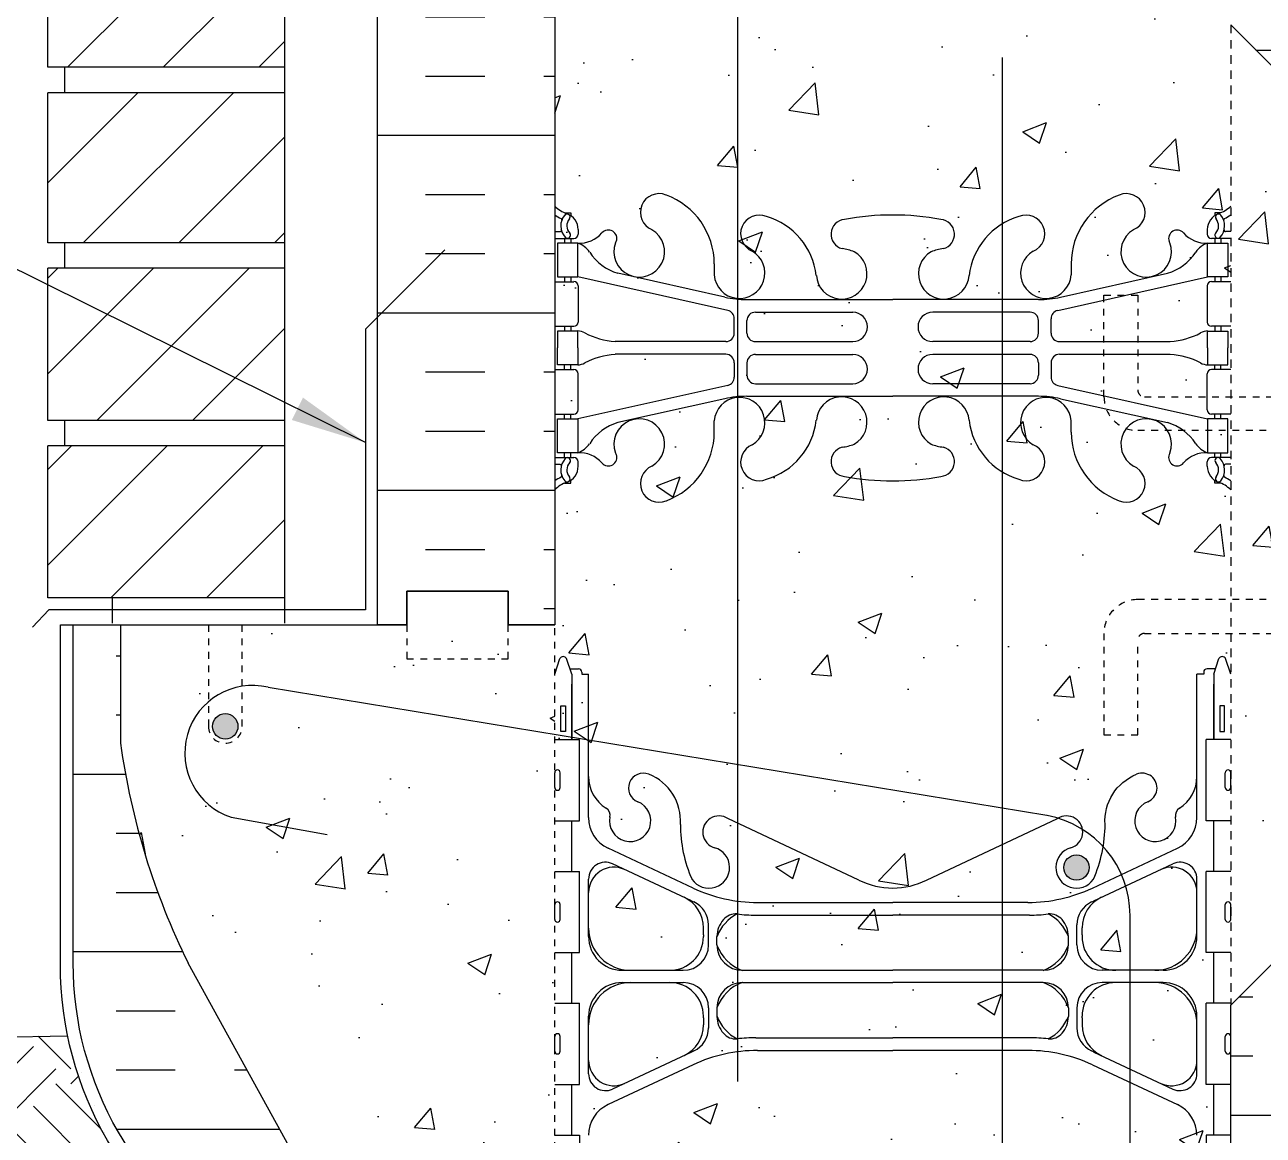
# Model space of a CAD drawing. Header units: inches. Extents: x 34 to 92.7, y -25.1 to 58.
# Drawn here: x 48.76 to 67.08, y 10.1 to 26.52 of the extents above; entities that cross this region are included whole.
import ezdxf

# ---------------------------------------------------------------- set-up
doc = ezdxf.new("R2010")
doc.units = ezdxf.units.IN
doc.header["$LTSCALE"] = 0.5
doc.header["$MEASUREMENT"] = 0
doc.linetypes.add('DASHED2', pattern=[0.375, 0.25, -0.125])
doc.linetypes.add('HIDDEN2', pattern=[0.1875, 0.125, -0.0625])
for name, color, linetype in [('HATCH', 12, 'Continuous'), ('Hidden2', 12, 'HIDDEN2'), ('LINE15', 9, 'Continuous'), ('line25', 2, 'Continuous'), ('LINE3', 3, 'Continuous'), ('LINE50', 5, 'Continuous'), ('LINE9', 9, 'Continuous'), ('TEXT', 4, 'Continuous'), ('Web_Edge', 9, 'Continuous')]:
    doc.layers.add(name, color=color, linetype=linetype)
doc.styles.add('DIM', font='romans.shx', dxfattribs={"width": 0.7})
doc.dimstyles.new('ext_12', dxfattribs={"dimscale": 12, "dimtxt": 0.09375, "dimasz": 0.09375, "dimexe": 0.09375, "dimexo": 0.0625, "dimgap": 0.0625, "dimtad": 1, "dimdec": 1, "dimzin": 3, "dimdsep": 46, "dimlunit": 4, "dimtxsty": 'DIM', "dimcen": 0.09, "dimdle": 0.09375, "dimclrt": 4, "dimadec": 0, "dimazin": 0, "dimtfac": 1, "dimtdec": 1, "dimtmove": 2, "dimatfit": 3, "dimfxl": 0, "dimfrac": 2, "dimtolj": 1, "dimtzin": 0, "dimarcsym": 0})
pattern_1 = [(0, (46.7951, -13.2255), (0, 2.625), []), (0, (46.7951, -12.3505), (0, 2.625), [0.875, -0.875]), (0, (46.7951, -11.4755), (0, 2.625), [0.875, -0.875])]

msp = doc.modelspace()

# ---------------------------------------------------------------- hatches: boundary and pattern name
at = {"layer": 'HATCH'}
h = msp.add_hatch(dxfattribs=at)
h.set_pattern_fill('ANSI31', color=256, scale=8, style=0)
h.set_pattern_definition([(45, (42.7951, -13.2255), (-0.707107, 0.707107), [])])
h.paths.add_polyline_path([(52.597, 20.299), (49.097, 20.299), (49.097, 18.049), (52.597, 18.049)])
h.paths.add_polyline_path([(52.597, 22.924), (49.097, 22.924), (49.097, 20.674), (52.597, 20.674)])
h.paths.add_polyline_path([(52.597, 25.52), (49.097, 25.52), (49.097, 23.299), (52.597, 23.299)])
h.paths.add_polyline_path([(52.597, 28.145), (49.097, 28.145), (49.097, 25.895), (52.597, 25.895)])
h.paths.add_polyline_path([(52.597, 30.745), (50.972, 30.745), (50.972, 30.77), (49.097, 30.77), (49.097, 28.52), (52.597, 28.52)])
h.paths.add_polyline_path([(52.597, 33.395), (49.097, 33.395), (49.097, 31.145), (52.597, 31.145)])
h.paths.add_polyline_path([(52.597, 36.02), (49.097, 36.02), (49.097, 33.77), (52.597, 33.77)])
h.paths.add_polyline_path([(52.597, 38.645), (49.097, 38.645), (49.097, 36.395), (52.597, 36.395)])
h.paths.add_polyline_path([(52.597, 41.245), (50.972, 41.245), (50.972, 41.27), (49.097, 41.27), (49.097, 39.02), (52.597, 39.02)])
h.paths.add_polyline_path([(52.597, 43.865), (49.097, 43.865), (49.097, 41.645), (52.597, 41.645)])
h.paths.add_polyline_path([(52.597, 46.49), (49.097, 46.49), (49.097, 44.24), (52.597, 44.24)])
h.paths.add_polyline_path([(52.597, 49.115), (49.097, 49.115), (49.097, 46.865), (52.597, 46.865)])
h.paths.add_polyline_path([(52.597, 51.715), (50.972, 51.715), (50.972, 51.74), (49.097, 51.74), (49.097, 49.49), (52.597, 49.49)])
h.paths.add_polyline_path([(52.597, 53.649), (49.097, 53.649), (49.097, 52.115), (52.597, 52.115)])
h = msp.add_hatch(dxfattribs=at)
h.set_pattern_fill('INSUL', color=256, scale=7, style=0)
h.set_pattern_definition([(0, (-2869.565, -379.3603), (0, 2.625), []), (0, (-2869.565, -378.4853), (0, 2.625), [0.875, -0.875]), (0, (-2869.565, -377.6103), (0, 2.625), [0.875, -0.875])])
h.paths.add_polyline_path([(53.972, 17.649), (54.409, 17.649), (54.409, 18.149), (55.909, 18.149), (55.909, 17.649), (56.597, 17.649), (56.597, 35.649), (55.909, 35.649), (55.909, 36.149), (54.409, 36.149), (54.409, 35.649), (53.972, 35.649)])
h = msp.add_hatch(dxfattribs=at)
h.set_pattern_fill('INSUL', color=256, scale=7, style=0)
h.set_pattern_definition(pattern_1)
h.paths.add_polyline_path([(66.597, 26.524), (69.222, 23.899), (69.222, 35.649), (68.784, 35.649), (68.784, 35.149), (67.284, 35.149), (67.284, 35.649), (66.597, 35.649)])
h = msp.add_hatch(dxfattribs=at)
h.set_pattern_fill('AR-CONC', color=256, scale=0.5, style=0)
edge = h.paths.add_edge_path()
edge.add_line((64.722, 22.524), (65.222, 22.524))
edge.add_line((65.222, 22.524), (65.222, 21.124))
edge.add_arc((65.322, 21.124), 0.1, 180, 270)
edge.add_line((65.322, 21.024), (66.597, 21.024))
edge.add_line((66.597, 21.024), (66.597, 26.524))
edge.add_line((66.597, 26.524), (66.597, 27.311))
edge.add_spline(control_points=[(66.597, 27.311), (66.554, 27.322), (66.459, 27.346), (66.332, 27.369), (66.225, 27.437), (66.173, 27.523), (66.083, 27.551), (65.959, 27.544), (65.822, 27.526), (65.689, 27.451), (65.537, 27.383), (65.372, 27.397), (65.255, 27.46), (65.173, 27.498), (65.07, 27.502), (64.98, 27.499), (64.9, 27.507), (64.833, 27.446), (64.73, 27.429), (64.696, 27.338), (64.637, 27.342), (64.613, 27.347), (64.597, 27.352)], knot_values=[4.266465, 4.266465, 4.266465, 4.266465, 4.397593, 4.563419, 4.645513, 4.774272, 4.846299, 4.914642, 5.146946, 5.248791, 5.371441, 5.645755, 5.696677, 5.772908, 5.912356, 5.999755, 6.045317, 6.147161, 6.249006, 6.345575, 6.368356, 6.418947, 6.418947, 6.418947, 6.418947], degree=3, periodic=0)
edge.add_spline(control_points=[(64.597, 27.352), (64.58, 27.347), (64.556, 27.342), (64.497, 27.338), (64.463, 27.429), (64.36, 27.446), (64.293, 27.507), (64.213, 27.499), (64.123, 27.502), (64.02, 27.498), (63.939, 27.46), (63.821, 27.397), (63.657, 27.383), (63.504, 27.451), (63.371, 27.526), (63.234, 27.544), (63.11, 27.551), (63.02, 27.523), (62.968, 27.437), (62.861, 27.369), (62.735, 27.346), (62.639, 27.322), (62.597, 27.311)], knot_values=[4.266465, 4.266465, 4.266465, 4.266465, 4.317056, 4.339836, 4.436406, 4.53825, 4.640095, 4.685656, 4.773056, 4.912503, 4.988734, 5.039656, 5.313971, 5.43662, 5.538465, 5.77077, 5.839112, 5.911139, 6.039898, 6.121993, 6.287819, 6.418947, 6.418947, 6.418947, 6.418947], degree=3, periodic=0)
edge.add_spline(control_points=[(62.597, 27.311), (62.554, 27.322), (62.459, 27.346), (62.332, 27.369), (62.225, 27.437), (62.173, 27.523), (62.083, 27.551), (61.959, 27.544), (61.822, 27.526), (61.689, 27.451), (61.537, 27.383), (61.372, 27.397), (61.255, 27.46), (61.173, 27.498), (61.07, 27.502), (60.98, 27.499), (60.9, 27.507), (60.833, 27.446), (60.73, 27.429), (60.696, 27.338), (60.604, 27.344), (60.519, 27.382), (60.424, 27.428), (60.342, 27.444), (60.273, 27.432), (60.165, 27.424), (60.042, 27.349), (59.892, 27.357), (59.796, 27.381), (59.725, 27.407), (59.709, 27.462), (59.675, 27.505), (59.613, 27.529), (59.496, 27.493), (59.368, 27.444), (59.265, 27.32), (59.126, 27.357), (59.038, 27.48), (58.855, 27.464), (58.657, 27.324), (58.409, 27.535), (58.15, 27.341), (57.896, 27.613), (57.529, 27.341), (57.176, 27.636), (56.92, 27.349), (56.722, 27.45), (56.597, 27.515)], knot_values=[0, 0, 0, 0, 0.131128, 0.296954, 0.379048, 0.507807, 0.579834, 0.648177, 0.880481, 0.982326, 1.104976, 1.37929, 1.430213, 1.506443, 1.645891, 1.73329, 1.778852, 1.880696, 1.982541, 2.07911, 2.101891, 2.245945, 2.358255, 2.419152, 2.490969, 2.565757, 2.744424, 2.90389, 2.997808, 3.04873, 3.115832, 3.156596, 3.209267, 3.30172, 3.511162, 3.624997, 3.741149, 3.876727, 4.058364, 4.214913, 4.566553, 4.783253, 5.005001, 5.462882, 5.837985, 6.050127, 6.418947, 6.418947, 6.418947, 6.418947], degree=3, periodic=0)
edge.add_line((56.597, 27.515), (56.597, 17.649))
edge.add_line((56.597, 17.649), (56.597, 15.954))
edge.add_line((56.597, 15.954), (56.961, 15.954))
edge.add_line((56.961, 15.954), (56.961, 14.754))
edge.add_line((56.961, 14.754), (56.597, 14.754))
edge.add_line((56.597, 14.754), (56.597, 14.004))
edge.add_line((56.597, 14.004), (56.961, 14.004))
edge.add_line((56.961, 14.004), (56.961, 12.804))
edge.add_line((56.961, 12.804), (56.597, 12.804))
edge.add_line((56.597, 12.804), (56.597, 12.054))
edge.add_line((56.597, 12.054), (56.961, 12.054))
edge.add_line((56.961, 12.054), (56.961, 10.854))
edge.add_line((56.961, 10.854), (56.597, 10.854))
edge.add_line((56.597, 10.854), (56.597, 10.104))
edge.add_line((56.597, 10.104), (56.961, 10.104))
edge.add_line((56.961, 10.104), (56.961, 9.024))
edge.add_line((56.961, 9.024), (56.597, 9.024))
edge.add_line((56.597, 9.024), (56.597, 8.274))
edge.add_line((56.597, 8.274), (56.961, 8.274))
edge.add_line((56.961, 8.274), (56.961, 7.194))
edge.add_line((56.961, 7.194), (56.597, 7.194))
edge.add_line((56.597, 7.194), (56.597, 6.444))
edge.add_line((56.597, 6.444), (56.961, 6.444))
edge.add_line((56.961, 6.444), (56.961, 5.244))
edge.add_line((56.961, 5.244), (56.597, 5.244))
edge.add_line((56.597, 5.244), (56.597, 4.494))
edge.add_line((56.597, 4.494), (56.961, 4.494))
edge.add_line((56.961, 4.494), (56.961, 3.294))
edge.add_line((56.961, 3.294), (56.597, 3.294))
edge.add_line((56.597, 3.294), (56.597, 2.899))
edge.add_line((56.597, 2.899), (56.597, 2.544))
edge.add_line((56.597, 2.544), (56.961, 2.544))
edge.add_line((56.961, 2.544), (56.961, 1.344))
edge.add_line((56.961, 1.344), (56.597, 1.344))
edge.add_line((56.597, 1.344), (56.597, -0.351))
edge.add_line((56.597, -0.351), (60.495, -0.351))
edge.add_line((60.495, -0.351), (61.495, 0.649))
edge.add_line((61.495, 0.649), (61.495, -0.351))
edge.add_line((61.495, -0.351), (61.495, -1.351))
edge.add_line((61.495, -1.351), (62.495, -0.351))
edge.add_line((62.495, -0.351), (66.597, -0.351))
edge.add_line((66.597, -0.351), (66.597, 1.344))
edge.add_line((66.597, 1.344), (66.232, 1.344))
edge.add_line((66.232, 1.344), (66.232, 2.544))
edge.add_line((66.232, 2.544), (66.597, 2.544))
edge.add_line((66.597, 2.544), (66.597, 3.294))
edge.add_line((66.597, 3.294), (66.232, 3.294))
edge.add_line((66.232, 3.294), (66.232, 4.494))
edge.add_line((66.232, 4.494), (66.597, 4.494))
edge.add_line((66.597, 4.494), (66.597, 5.244))
edge.add_line((66.597, 5.244), (66.232, 5.244))
edge.add_line((66.232, 5.244), (66.232, 6.444))
edge.add_line((66.232, 6.444), (66.597, 6.444))
edge.add_line((66.597, 6.444), (66.597, 7.194))
edge.add_line((66.597, 7.194), (66.232, 7.194))
edge.add_line((66.232, 7.194), (66.232, 8.274))
edge.add_line((66.232, 8.274), (66.597, 8.274))
edge.add_line((66.597, 8.274), (66.597, 9.024))
edge.add_line((66.597, 9.024), (66.232, 9.024))
edge.add_line((66.232, 9.024), (66.232, 10.104))
edge.add_line((66.232, 10.104), (66.597, 10.104))
edge.add_line((66.597, 10.104), (66.597, 10.854))
edge.add_line((66.597, 10.854), (66.232, 10.854))
edge.add_line((66.232, 10.854), (66.232, 12.054))
edge.add_line((66.232, 12.054), (66.597, 12.054))
edge.add_line((66.597, 12.054), (66.597, 12.804))
edge.add_line((66.597, 12.804), (66.232, 12.804))
edge.add_line((66.232, 12.804), (66.232, 14.004))
edge.add_line((66.232, 14.004), (66.597, 14.004))
edge.add_line((66.597, 14.004), (66.597, 14.754))
edge.add_line((66.597, 14.754), (66.232, 14.754))
edge.add_line((66.232, 14.754), (66.232, 15.954))
edge.add_line((66.232, 15.954), (66.597, 15.954))
edge.add_line((66.597, 15.954), (66.597, 17.524))
edge.add_line((66.597, 17.524), (65.322, 17.524))
edge.add_arc((65.322, 17.424), 0.1, 90, 180)
edge.add_line((65.222, 17.424), (65.222, 16.024))
edge.add_line((65.222, 16.024), (64.722, 16.024))
edge.add_line((64.722, 16.024), (64.722, 17.524))
edge.add_arc((65.222, 17.524), 0.5, 90, 180, ccw=False)
edge.add_line((65.222, 18.024), (66.597, 18.024))
edge.add_line((66.597, 18.024), (66.597, 20.524))
edge.add_line((66.597, 20.524), (65.222, 20.524))
edge.add_arc((65.222, 21.024), 0.5, 180, 270, ccw=False)
edge.add_line((64.722, 21.024), (64.722, 22.524))
h = msp.add_hatch(dxfattribs=at)
h.set_pattern_fill('AR-CONC', color=256, scale=0.5, style=0)
h.set_pattern_definition([(50, (-66.8275, -135.99), (3.5863, -0.31376), [0.375, -4.125]), (355, (-66.8275, -135.99), (-0.693757, 3.76096), [0.3, -3.3]), (100.4514, (-66.5287, -136.016), (2.892547, 3.4472), [0.3187, -3.50571]), (46.1842, (-66.8275, -134.99), (5.336205, -0.827595), [0.5625, -6.1875]), (96.6356, (-66.383, -135.059), (4.67331, 4.87059), [0.47805, -5.25856]), (351.1842, (-66.8275, -134.99), (4.67331, 4.8706), [0.45, -4.95]), (21, (-66.3275, -135.24), (2.984535, -2.013094), [0.375, -4.125]), (326, (-66.3275, -135.24), (1.216577, 3.62575), [0.3, -3.3]), (71.4514, (-66.0788, -135.4077), (4.201113, 1.61265), [0.3187, -3.50571]), (37.5, (-66.8275, -135.99), (0.060799, 1.664469), [0, -3.26, 0, -3.35, 0, -3.3125]), (7.5, (-66.8275, -135.99), (1.315348, 1.972059), [0, -1.91, 0, -3.185, 0, -1.2625]), (327.5, (-67.9425, -135.99), (2.669112, -0.112774), [0, -1.25, 0, -3.9, 0, -5.175]), (317.5, (-68.4425, -135.99), (2.91593, 0.500525), [0, -1.625, 0, -2.59, 0, -3.675])])
h.paths.add_polyline_path([(69.222, 21.337), (66.597, 21.337), (66.597, 17.212), (69.222, 17.212)])
h.paths.add_polyline_path([(69.222, 15.774), (69.222, 16.712), (66.597, 16.712), (66.597, 13.149)])
h.paths.add_polyline_path([(66.597, 25.399), (66.597, 21.837), (69.222, 21.837), (69.222, 22.774)])
h = msp.add_hatch(dxfattribs=at)
h.set_pattern_fill('INSUL', color=256, scale=7, style=0)
h.set_pattern_definition([(0, (-2945.8942, -422.933), (0, 2.625), []), (0, (-2945.8942, -422.058), (0, 2.625), [0.875, -0.875]), (0, (-2945.8942, -421.183), (0, 2.625), [0.875, -0.875])])
h.paths.add_polyline_path([(51.172, 12.649, -0.079579), (50.172, 15.899), (50.172, 17.649), (49.472, 17.649), (49.472, 12.649, 0.131652), (50.141, 10.149), (53.879, 3.999, -0.10438), (53.972, 3.524), (53.972, -0.351), (54.409, -0.351), (54.409, 0.149), (55.909, 0.149), (55.909, -0.351), (56.597, -0.351), (56.597, 2.899), (56.347, 2.899), (56.347, 3.274)])
h = msp.add_hatch(dxfattribs=at)
h.set_pattern_fill('AR-CONC', color=256, scale=0.5, style=0)
h.set_pattern_definition([(50, (-2945.8942, -422.933), (3.586301, -0.3137607), [0.375, -4.125]), (355, (-2945.8942, -422.933), (-0.6937567, 3.7609607), [0.3, -3.3]), (100.4514, (-2945.5954, -422.959), (2.892547, 3.4471977), [0.318701, -3.5057106]), (46.1842, (-2945.8942, -421.933), (5.336205, -0.827595), [0.5625, -6.1875]), (96.6356, (-2945.4496, -422.002), (4.6733135, 4.870589), [0.478051, -5.258565]), (351.1842, (-2945.894, -421.933), (4.67331, 4.870593), [0.45, -4.95]), (21, (-2945.3942, -422.183), (2.9845353, -2.0130945), [0.375, -4.125]), (326, (-2945.3942, -422.183), (1.2165767, 3.6257502), [0.3, -3.3]), (71.4514, (-2945.1455, -422.3508), (4.201113, 1.6126525), [0.318701, -3.5057106]), (37.5, (-2945.8942, -422.933), (0.0607993, 1.66446927), [0, -3.26, 0, -3.35, 0, -3.3125]), (7.5, (-2945.8942, -422.933), (1.3153477, 1.9720586), [0, -1.91, 0, -3.185, 0, -1.2625]), (327.5, (-2947.0092, -422.933), (2.6691122, -0.11277436), [0, -1.25, 0, -3.9, 0, -5.175]), (317.5, (-2947.5092, -422.933), (2.9159308, 0.500525), [0, -1.625, 0, -2.59, 0, -3.675])])
h.paths.add_polyline_path([(56.347, 3.274), (56.347, 2.899), (56.597, 2.899), (56.597, 17.649), (51.972, 17.649), (51.972, 16.149, -1), (51.472, 16.149), (51.472, 17.649), (50.172, 17.649), (50.172, 15.899, 0.079579), (51.172, 12.649)])
h = msp.add_hatch(dxfattribs=at)
h.set_pattern_fill('INSUL', color=256, scale=7, style=0)
h.set_pattern_definition(pattern_1)
h.paths.add_polyline_path([(69.222, 14.649), (66.597, 12.024), (66.597, -0.351), (69.222, -0.351)])
h = msp.add_hatch(dxfattribs=at)
h.set_pattern_fill('EARTH', color=256, scale=5, angle=45, style=0)
h.set_pattern_definition([(45, (-32.9862, 49.0893), (1e-16, 1.767767), [1.25, -1.25]), (45, (-33.3177, 49.4208), (1e-16, 1.767767), [1.25, -1.25]), (45, (-33.6491, 49.7523), (1e-16, 1.767767), [1.25, -1.25]), (135, (-33.6491, 49.9732), (-1.767767, 2e-16), [1.25, -1.25]), (135, (-33.3177, 50.3047), (-1.767767, 2e-16), [1.25, -1.25]), (135, (-32.9862, 50.6361), (-1.767767, 2e-16), [1.25, -1.25])])
edge = h.paths.add_edge_path()
edge.add_line((45.993, 8.886), (45.993, 5.315))
edge.add_line((45.993, 5.315), (48.983, 5.284))
edge.add_line((48.983, 5.284), (49.07, 5.244))
edge.add_line((49.07, 5.244), (49.156, 5.204))
edge.add_line((49.156, 5.204), (49.242, 5.163))
edge.add_line((49.242, 5.163), (49.326, 5.121))
edge.add_line((49.326, 5.121), (49.411, 5.079))
edge.add_line((49.411, 5.079), (49.494, 5.036))
edge.add_line((49.494, 5.036), (49.577, 4.993))
edge.add_line((49.577, 4.993), (49.66, 4.949))
edge.add_line((49.66, 4.949), (49.741, 4.905))
edge.add_line((49.741, 4.905), (49.822, 4.86))
edge.add_line((49.822, 4.86), (49.903, 4.814))
edge.add_line((49.903, 4.814), (49.982, 4.768))
edge.add_line((49.982, 4.768), (50.061, 4.721))
edge.add_line((50.061, 4.721), (50.139, 4.674))
edge.add_line((50.139, 4.674), (50.216, 4.626))
edge.add_line((50.216, 4.626), (50.293, 4.577))
edge.add_line((50.293, 4.577), (50.369, 4.528))
edge.add_line((50.369, 4.528), (50.444, 4.478))
edge.add_line((50.444, 4.478), (50.518, 4.427))
edge.add_line((50.518, 4.427), (50.592, 4.376))
edge.add_line((50.592, 4.376), (50.664, 4.324))
edge.add_line((50.664, 4.324), (50.736, 4.271))
edge.add_line((50.736, 4.271), (50.807, 4.218))
edge.add_line((50.807, 4.218), (50.877, 4.164))
edge.add_line((50.877, 4.164), (50.946, 4.109))
edge.add_line((50.946, 4.109), (51.015, 4.054))
edge.add_line((51.015, 4.054), (51.082, 3.998))
edge.add_line((51.082, 3.998), (51.149, 3.941))
edge.add_line((51.149, 3.941), (51.214, 3.883))
edge.add_line((51.214, 3.883), (51.279, 3.825))
edge.add_line((51.279, 3.825), (51.343, 3.766))
edge.add_line((51.343, 3.766), (51.406, 3.706))
edge.add_line((51.406, 3.706), (51.467, 3.646))
edge.add_line((51.467, 3.646), (51.528, 3.585))
edge.add_line((51.528, 3.585), (51.588, 3.523))
edge.add_line((51.588, 3.523), (51.647, 3.46))
edge.add_line((51.647, 3.46), (51.705, 3.396))
edge.add_line((51.705, 3.396), (51.762, 3.332))
edge.add_line((51.762, 3.332), (51.817, 3.267))
edge.add_line((51.817, 3.267), (51.872, 3.201))
edge.add_line((51.872, 3.201), (51.926, 3.134))
edge.add_line((51.926, 3.134), (51.978, 3.067))
edge.add_line((51.978, 3.067), (52.03, 2.999))
edge.add_line((52.03, 2.999), (52.08, 2.929))
edge.add_line((52.08, 2.929), (52.129, 2.86))
edge.add_line((52.129, 2.86), (52.178, 2.789))
edge.add_line((52.178, 2.789), (52.225, 2.717))
edge.add_line((52.225, 2.717), (52.27, 2.645))
edge.add_line((52.27, 2.645), (52.315, 2.571))
edge.add_line((52.315, 2.571), (52.359, 2.497))
edge.add_line((52.359, 2.497), (52.401, 2.422))
edge.add_line((52.401, 2.422), (52.442, 2.346))
edge.add_line((52.442, 2.346), (52.482, 2.269))
edge.add_line((52.482, 2.269), (52.52, 2.192))
edge.add_line((52.52, 2.192), (52.558, 2.113))
edge.add_line((52.558, 2.113), (52.594, 2.033))
edge.add_line((52.594, 2.033), (52.629, 1.953))
edge.add_line((52.629, 1.953), (52.663, 1.872))
edge.add_line((52.663, 1.872), (52.695, 1.79))
edge.add_line((52.695, 1.79), (52.726, 1.707))
edge.add_line((52.726, 1.707), (52.757, 1.623))
edge.add_line((52.757, 1.623), (52.786, 1.538))
edge.add_line((52.786, 1.538), (52.814, 1.453))
edge.add_line((52.814, 1.453), (52.841, 1.367))
edge.add_line((52.841, 1.367), (52.867, 1.28))
edge.add_line((52.867, 1.28), (52.893, 1.193))
edge.add_line((52.893, 1.193), (52.917, 1.105))
edge.add_line((52.917, 1.105), (52.941, 1.017))
edge.add_line((52.941, 1.017), (52.964, 0.928))
edge.add_line((52.964, 0.928), (52.987, 0.839))
edge.add_line((52.987, 0.839), (53.009, 0.749))
edge.add_line((53.009, 0.749), (53.03, 0.659))
edge.add_line((53.03, 0.659), (53.051, 0.568))
edge.add_line((53.051, 0.568), (53.071, 0.477))
edge.add_line((53.071, 0.477), (53.091, 0.386))
edge.add_line((53.091, 0.386), (53.11, 0.295))
edge.add_line((53.11, 0.295), (53.129, 0.203))
edge.add_line((53.129, 0.203), (53.148, 0.111))
edge.add_line((53.148, 0.111), (53.167, 0.019))
edge.add_line((53.167, 0.019), (53.185, -0.073))
edge.add_line((53.185, -0.073), (53.203, -0.166))
edge.add_line((53.203, -0.166), (53.221, -0.258))
edge.add_line((53.221, -0.258), (53.239, -0.351))
edge.add_line((53.239, -0.351), (53.911, -0.351))
edge.add_line((53.911, -0.351), (53.911, 3.532))
edge.add_arc((52.959, 3.549), 0.952, 358.9548, 381.9741)
edge.add_line((53.842, 3.905), (52.574, 5.991))
edge.add_line((52.574, 5.991), (52.431, 5.991))
edge.add_line((52.431, 5.991), (49.98, 10.024))
edge.add_arc((54.472, 12.62), 5.188, 191.6439, 210.0236, ccw=False)
edge.add_line((49.391, 11.573), (33.991, 11.304))
edge.add_line((33.991, 11.304), (34.053, 11.234))
edge.add_line((34.053, 11.234), (34.115, 11.165))
edge.add_line((34.115, 11.165), (34.178, 11.096))
edge.add_line((34.178, 11.096), (34.24, 11.027))
edge.add_line((34.24, 11.027), (34.303, 10.958))
edge.add_line((34.303, 10.958), (34.365, 10.889))
edge.add_line((34.365, 10.889), (34.428, 10.821))
edge.add_line((34.428, 10.821), (34.491, 10.752))
edge.add_line((34.491, 10.752), (34.554, 10.684))
edge.add_line((34.554, 10.684), (34.617, 10.616))
edge.add_line((34.617, 10.616), (34.681, 10.549))
edge.add_line((34.681, 10.549), (34.744, 10.482))
edge.add_line((34.744, 10.482), (34.808, 10.416))
edge.add_line((34.808, 10.416), (34.872, 10.349))
edge.add_line((34.872, 10.349), (34.936, 10.284))
edge.add_line((34.936, 10.284), (35.001, 10.219))
edge.add_line((35.001, 10.219), (35.066, 10.154))
edge.add_line((35.066, 10.154), (35.131, 10.09))
edge.add_line((35.131, 10.09), (35.196, 10.027))
edge.add_line((35.196, 10.027), (35.262, 9.964))
edge.add_line((35.262, 9.964), (35.329, 9.902))
edge.add_line((35.329, 9.902), (35.395, 9.841))
edge.add_line((35.395, 9.841), (35.462, 9.781))
edge.add_line((35.462, 9.781), (35.53, 9.721))
edge.add_line((35.53, 9.721), (35.597, 9.662))
edge.add_line((35.597, 9.662), (35.666, 9.604))
edge.add_line((35.666, 9.604), (35.735, 9.547))
edge.add_line((35.735, 9.547), (35.804, 9.491))
edge.add_line((35.804, 9.491), (35.874, 9.436))
edge.add_line((35.874, 9.436), (35.944, 9.382))
edge.add_line((35.944, 9.382), (36.015, 9.329))
edge.add_line((36.015, 9.329), (36.086, 9.277))
edge.add_line((36.086, 9.277), (36.158, 9.225))
edge.add_line((36.158, 9.225), (36.231, 9.175))
edge.add_line((36.231, 9.175), (36.303, 9.126))
edge.add_line((36.303, 9.126), (36.377, 9.077))
edge.add_line((36.377, 9.077), (36.451, 9.029))
edge.add_line((36.451, 9.029), (36.525, 8.982))
edge.add_line((36.525, 8.982), (36.6, 8.936))
edge.add_line((36.6, 8.936), (36.675, 8.891))
edge.add_line((36.675, 8.891), (36.683, 8.886))
edge.add_line((36.683, 8.886), (45.993, 8.886))
at = {"layer": 'LINE3'}
for points in [[(51.909, 16.149, 1), (51.534, 16.149, 1)], [(64.502, 14.061, 1), (64.127, 14.061, 1)]]:
    msp.add_hatch(color=256, dxfattribs=at).paths.add_polyline_path(points)

# ---------------------------------------------------------------- linework, layer by layer
at = {"layer": 'Hidden2', "color": 9}
for p, q in [((50.172, 17.649), (51.472, 17.649)), ((51.972, 17.649), (53.972, 17.649))]:
    msp.add_line(p, q, dxfattribs=at)
at = {"layer": 'Hidden2'}
for p, q in [((50.172, 17.649), (51.472, 17.649)), ((51.472, 17.649), (51.472, 16.149)), ((51.972, 17.649), (53.972, 17.649)), ((51.972, 16.149), (51.972, 17.649)), ((56.597, 2.899), (56.597, 17.649))]:
    msp.add_line(p, q, dxfattribs=at)
msp.add_lwpolyline([(53.972, 17.649), (54.409, 17.649), (54.409, 18.149), (55.909, 18.149), (55.909, 17.649), (56.597, 17.649)], dxfattribs=at)
msp.add_arc((51.722, 16.149), 0.25, 180, 0, dxfattribs=at)
at = {"layer": 'LINE15', "linetype": 'HIDDEN2'}
for points in [[(70.722, 20.524), (65.222, 20.524, -0.414214), (64.722, 21.024), (64.722, 22.524), (65.222, 22.524), (65.222, 21.124, 0.414214), (65.322, 21.024), (70.722, 21.024)], [(70.722, 18.024), (65.222, 18.024, 0.414214), (64.722, 17.524), (64.722, 16.024), (65.222, 16.024), (65.222, 17.424, -0.414214), (65.322, 17.524), (70.722, 17.524)]]:
    msp.add_lwpolyline(points, format="xyb", dxfattribs=at)
at = {"layer": 'line25'}
for p, q in [((52.597, 41.27), (52.597, 17.674)), ((56.597, 35.649), (56.597, 17.649)), ((49.097, 25.895), (49.097, 28.145)), ((69.222, 23.899), (66.597, 26.524)), ((52.597, 25.895), (49.097, 25.895)), ((49.347, 25.52), (49.347, 25.895)), ((52.597, 25.52), (49.097, 25.52)), ((49.097, 23.299), (49.097, 25.52)), ((52.597, 23.299), (49.097, 23.299)), ((49.347, 22.924), (49.347, 23.299)), ((52.597, 22.924), (49.097, 22.924)), ((49.097, 20.674), (49.097, 22.924)), ((52.597, 20.674), (49.097, 20.674)), ((49.347, 20.299), (49.347, 20.674)), ((52.597, 20.299), (49.097, 20.299)), ((49.097, 18.049), (49.097, 20.299)), ((52.597, 18.049), (49.097, 18.049)), ((50.047, 18.049), (50.047, 17.674)), ((50.172, 17.649), (50.172, 15.899)), ((56.597, 15.954), (56.961, 15.954)), ((56.961, 14.754), (56.961, 15.954)), ((66.597, 15.954), (66.232, 15.954)), ((66.232, 14.754), (66.232, 15.954)), ((56.597, 14.754), (56.961, 14.754)), ((66.597, 14.754), (66.232, 14.754)), ((69.222, 14.649), (66.597, 12.024)), ((56.597, 14.004), (56.961, 14.004)), ((56.961, 12.804), (56.961, 14.004)), ((66.597, 14.004), (66.232, 14.004)), ((66.232, 12.804), (66.232, 14.004)), ((56.347, 3.274), (51.172, 12.649)), ((56.597, 12.804), (56.961, 12.804)), ((66.597, 12.804), (66.232, 12.804)), ((56.597, 12.054), (56.961, 12.054)), ((56.961, 10.854), (56.961, 12.054)), ((66.597, 12.054), (66.232, 12.054)), ((66.232, 10.854), (66.232, 12.054)), ((66.597, -0.351), (66.597, 12.024)), ((56.597, 10.854), (56.961, 10.854)), ((66.597, 10.854), (66.232, 10.854)), ((56.597, 10.104), (56.961, 10.104)), ((56.961, 10.104), (56.961, 9.024)), ((66.597, 10.104), (66.232, 10.104)), ((66.232, 10.104), (66.232, 9.024))]:
    msp.add_line(p, q, dxfattribs=at)
msp.add_arc((60.817, 17.396), 10.75, 188.0028, 206.2026, dxfattribs=at)
at = {"layer": 'LINE3'}
for p, q in [((59.306, 10.898), (59.306, 46.835)), ((63.217, 26.04), (63.217, -0.351)), ((63.879, 14.829), (52.356, 16.726)), ((51.809, 14.804), (53.228, 14.551)), ((65.108, 7.044), (65.108, 13.354))]:
    msp.add_line(p, q, dxfattribs=at)
for centre in [(51.722, 16.149), (64.315, 14.061)]:
    msp.add_circle(centre, 0.188, dxfattribs=at)
for centre, radius, start, end in [((52.124, 15.754), 1, 76.5845, 251.653), ((63.608, 13.354), 1.5, 360, 79.5785)]:
    msp.add_arc(centre, radius, start, end, dxfattribs=at)
at = {"layer": 'LINE50'}
for p, q in [((53.972, 17.649), (53.972, 35.649)), ((33.991, 11.304), (49.391, 11.573))]:
    msp.add_line(p, q, dxfattribs=at)
for points in [[(56.597, 17.649), (55.909, 17.649), (55.909, 18.149), (54.409, 18.149), (54.409, 17.649), (53.972, 17.649)], [(53.972, 17.649), (54.409, 17.649), (54.409, 18.149), (55.909, 18.149), (55.909, 17.649), (56.597, 17.649)]]:
    msp.add_lwpolyline(points, dxfattribs=at)
msp.add_lwpolyline([(53.972, -0.351), (53.972, 3.524, 0.10438), (53.879, 3.999), (50.141, 10.149, -0.131652), (49.472, 12.649), (49.472, 17.649), (50.172, 17.649)], format="xyb", dxfattribs=at)
at = {"layer": 'LINE9', "linetype": 'DASHED2'}
msp.add_line((66.597, 26.524), (66.597, 12.024), dxfattribs=at)
at = {"layer": 'LINE9'}
for p, q in [((53.797, 22.024), (54.972, 23.198)), ((56.597, 15.244), (56.597, 15.464)), ((56.597, 15.409), (56.597, 15.409)), ((56.637, 15.504), (56.637, 15.504)), ((56.677, 15.244), (56.677, 15.464)), ((66.517, 15.244), (66.517, 15.464)), ((66.557, 15.504), (66.557, 15.504)), ((66.597, 15.244), (66.597, 15.464)), ((66.597, 15.409), (66.597, 15.409)), ((56.597, 15.299), (56.597, 15.299)), ((66.597, 15.299), (66.597, 15.299)), ((56.637, 15.204), (56.637, 15.204)), ((66.557, 15.204), (66.557, 15.204)), ((56.597, 13.294), (56.597, 13.514)), ((56.597, 13.459), (56.597, 13.459)), ((56.637, 13.554), (56.637, 13.554)), ((56.677, 13.294), (56.677, 13.514)), ((66.517, 13.294), (66.517, 13.514)), ((66.557, 13.554), (66.557, 13.554)), ((66.597, 13.294), (66.597, 13.514)), ((66.597, 13.459), (66.597, 13.459)), ((56.597, 13.349), (56.597, 13.349)), ((56.637, 13.254), (56.637, 13.254)), ((66.557, 13.254), (66.557, 13.254)), ((66.597, 13.349), (66.597, 13.349)), ((56.597, 11.344), (56.597, 11.564)), ((56.637, 11.604), (56.637, 11.604)), ((56.677, 11.344), (56.677, 11.564)), ((66.517, 11.344), (66.517, 11.564)), ((66.557, 11.604), (66.557, 11.604)), ((66.597, 11.344), (66.597, 11.564)), ((56.597, 11.509), (56.597, 11.509)), ((56.597, 11.399), (56.597, 11.399)), ((66.597, 11.509), (66.597, 11.509)), ((66.597, 11.399), (66.597, 11.399)), ((56.637, 11.304), (56.637, 11.304)), ((66.557, 11.304), (66.557, 11.304))]:
    msp.add_line(p, q, dxfattribs=at)
msp.add_lwpolyline([(53.797, 22.024), (53.797, 17.874), (49.11, 17.874), (48.871, 17.615)], dxfattribs=at)
msp.add_lwpolyline([(52.431, 5.991), (49.98, 10.024, -0.131757), (49.284, 12.62), (49.284, 17.649), (53.972, 17.649)], format="xyb", dxfattribs=at)
at = {"layer": 'LINE9', "color": 8, "linetype": 'DASHED2', "ltscale": 0.15}
msp.add_lwpolyline([(54.409, 17.649), (54.409, 17.649), (54.409, 17.149), (55.909, 17.149), (55.909, 17.649), (55.909, 17.649)], dxfattribs=at)
at = {"layer": 'LINE9'}
for centre, start, end in [((56.637, 15.464), 90, 180), ((56.637, 15.464), 360, 90), ((66.557, 15.464), 90, 180), ((66.557, 15.464), 0, 90), ((56.637, 15.244), 180, 270), ((56.637, 15.244), 270, 0), ((66.557, 15.244), 180, 270), ((66.557, 15.244), 270, 0), ((56.637, 13.514), 90, 180), ((56.637, 13.514), 360, 90), ((66.557, 13.514), 90, 180), ((66.557, 13.514), 0, 90), ((56.637, 13.294), 180, 270), ((56.637, 13.294), 270, 0), ((66.557, 13.294), 180, 270), ((66.557, 13.294), 270, 0), ((56.637, 11.564), 90, 180), ((56.637, 11.564), 360, 90), ((66.557, 11.564), 90, 180), ((66.557, 11.564), 0, 90), ((56.637, 11.344), 180, 270), ((56.637, 11.344), 270, 0), ((66.557, 11.344), 180, 270), ((66.557, 11.344), 270, 0)]:
    msp.add_arc(centre, 0.04, start, end, dxfattribs=at)
at = {"layer": 'Web_Edge', "color": 8}
for p, q in [((56.743, 23.744), (56.833, 23.744)), ((56.833, 23.744), (56.833, 23.703)), ((66.451, 23.744), (66.361, 23.744)), ((66.361, 23.744), (66.361, 23.703)), ((56.597, 23.465), (56.674, 23.465)), ((56.943, 23.495), (56.943, 23.428)), ((66.251, 23.495), (66.251, 23.428)), ((66.597, 23.465), (66.519, 23.465)), ((56.597, 23.365), (56.88, 23.365)), ((56.743, 23.365), (56.743, 23.295)), ((56.833, 23.365), (56.833, 23.295)), ((57.495, 23.3), (57.507, 23.321)), ((65.698, 23.3), (65.686, 23.321)), ((66.597, 23.365), (66.313, 23.365)), ((66.361, 23.365), (66.361, 23.295)), ((66.451, 23.365), (66.451, 23.295)), ((58.956, 22.989), (58.956, 22.824)), ((64.237, 22.989), (64.237, 22.824)), ((56.597, 22.725), (56.88, 22.725)), ((56.743, 22.795), (56.743, 22.725)), ((56.833, 22.795), (56.833, 22.725)), ((59.155, 22.299), (56.938, 22.795)), ((59.112, 22.497), (57.531, 22.85)), ((64.038, 22.299), (66.256, 22.795)), ((64.081, 22.497), (65.662, 22.85)), ((66.597, 22.725), (66.313, 22.725)), ((66.361, 22.795), (66.361, 22.725)), ((66.451, 22.795), (66.451, 22.725)), ((56.943, 22.663), (56.943, 22.128)), ((66.251, 22.663), (66.251, 22.128)), ((59.439, 22.461), (61.597, 22.461)), ((63.754, 22.461), (61.597, 22.461)), ((59.253, 21.965), (59.253, 22.177)), ((59.565, 22.274), (61.005, 22.274)), ((63.628, 22.274), (62.188, 22.274)), ((63.94, 21.965), (63.94, 22.177)), ((56.597, 22.065), (56.88, 22.065)), ((56.743, 22.065), (56.743, 21.995)), ((56.833, 22.065), (56.833, 21.995)), ((59.44, 21.965), (59.44, 22.149)), ((63.753, 21.965), (63.753, 22.149)), ((66.597, 22.065), (66.313, 22.065)), ((66.361, 22.065), (66.361, 21.995)), ((66.451, 22.065), (66.451, 21.995)), ((59.128, 21.84), (57.49, 21.84)), ((59.565, 21.84), (61.005, 21.84)), ((63.628, 21.84), (62.188, 21.84)), ((64.065, 21.84), (65.703, 21.84)), ((59.128, 21.651), (57.49, 21.651)), ((59.565, 21.65), (61.005, 21.65)), ((63.628, 21.65), (62.188, 21.65)), ((64.065, 21.651), (65.703, 21.651)), ((56.743, 21.425), (56.743, 21.495)), ((56.833, 21.425), (56.833, 21.495)), ((59.253, 21.526), (59.253, 21.314)), ((59.44, 21.525), (59.44, 21.341)), ((63.753, 21.525), (63.753, 21.341)), ((63.94, 21.526), (63.94, 21.314)), ((66.361, 21.425), (66.361, 21.495)), ((66.451, 21.425), (66.451, 21.495)), ((56.597, 21.425), (56.88, 21.425)), ((56.943, 20.828), (56.943, 21.363)), ((66.251, 20.828), (66.251, 21.363)), ((66.597, 21.425), (66.313, 21.425)), ((59.155, 21.192), (56.938, 20.695)), ((59.565, 21.216), (61.005, 21.216)), ((63.628, 21.216), (62.188, 21.216)), ((64.038, 21.192), (66.256, 20.695)), ((59.112, 20.994), (57.531, 20.641)), ((59.439, 21.03), (61.597, 21.03)), ((63.754, 21.03), (61.597, 21.03)), ((64.081, 20.994), (65.662, 20.641)), ((56.597, 20.765), (56.88, 20.765)), ((56.743, 20.695), (56.743, 20.765)), ((56.833, 20.695), (56.833, 20.765)), ((66.597, 20.765), (66.313, 20.765)), ((66.361, 20.695), (66.361, 20.765)), ((66.451, 20.695), (66.451, 20.765)), ((58.956, 20.502), (58.956, 20.667)), ((64.237, 20.502), (64.237, 20.667)), ((56.743, 20.125), (56.743, 20.195)), ((56.833, 20.125), (56.833, 20.195)), ((57.495, 20.191), (57.507, 20.17)), ((65.698, 20.191), (65.686, 20.17)), ((66.361, 20.125), (66.361, 20.195)), ((66.451, 20.125), (66.451, 20.195)), ((56.597, 20.125), (56.88, 20.125)), ((56.597, 20.025), (56.674, 20.025)), ((56.943, 19.995), (56.943, 20.063)), ((66.251, 19.995), (66.251, 20.063)), ((66.597, 20.125), (66.313, 20.125)), ((66.597, 20.025), (66.519, 20.025)), ((56.833, 19.747), (56.833, 19.788)), ((66.361, 19.747), (66.361, 19.788)), ((56.743, 19.747), (56.833, 19.747)), ((66.451, 19.747), (66.361, 19.747))]:
    msp.add_line(p, q, dxfattribs=at)
at = {"layer": 'Web_Edge'}
for p, q in [((56.597, 16.921), (56.672, 17.151)), ((56.847, 16.921), (56.772, 17.151)), ((66.347, 16.921), (66.422, 17.151)), ((66.597, 16.921), (66.522, 17.151)), ((56.82, 17.001), (56.947, 17.001)), ((56.847, 16.921), (56.847, 15.954)), ((56.997, 16.951), (56.997, 16.951)), ((56.997, 16.951), (56.997, 16.921)), ((56.997, 16.921), (57.097, 16.921)), ((57.097, 14.799), (57.097, 16.921)), ((66.197, 16.921), (66.097, 16.921)), ((66.097, 14.799), (66.097, 16.921)), ((66.197, 16.951), (66.197, 16.921)), ((66.197, 16.951), (66.197, 16.951)), ((66.373, 17.001), (66.247, 17.001)), ((66.347, 16.921), (66.347, 15.954)), ((61.097, 13.875), (59.159, 14.785)), ((62.097, 13.875), (64.034, 14.785)), ((58.643, 13.757), (57.385, 14.346)), ((64.55, 13.757), (65.808, 14.346)), ((58.619, 13.569), (57.452, 14.115)), ((64.574, 13.569), (65.741, 14.115)), ((57.097, 13.041), (57.097, 13.889)), ((66.097, 13.041), (66.097, 13.889)), ((59.597, 13.545), (61.597, 13.545)), ((63.597, 13.545), (61.597, 13.545)), ((58.872, 12.916), (58.872, 13.213)), ((59.573, 13.357), (61.597, 13.357)), ((63.621, 13.357), (61.597, 13.357)), ((64.322, 12.916), (64.322, 13.213)), ((58.797, 13.064), (58.797, 13.168)), ((58.797, 13.064), (58.797, 13.041)), ((58.997, 12.916), (58.997, 13.041)), ((64.197, 12.916), (64.197, 13.041)), ((64.397, 13.064), (64.397, 13.168)), ((64.397, 13.064), (64.397, 13.041)), ((57.597, 12.541), (58.497, 12.541)), ((59.372, 12.541), (61.597, 12.541)), ((63.822, 12.541), (61.597, 12.541)), ((65.597, 12.541), (64.697, 12.541)), ((57.597, 12.361), (58.497, 12.361)), ((59.372, 12.361), (61.597, 12.361)), ((63.822, 12.361), (61.597, 12.361)), ((65.597, 12.361), (64.697, 12.361)), ((58.872, 11.986), (58.872, 11.688)), ((58.997, 11.986), (58.997, 11.872)), ((58.997, 11.986), (58.997, 11.86)), ((64.197, 11.986), (64.197, 11.872)), ((64.197, 11.986), (64.197, 11.86)), ((64.322, 11.986), (64.322, 11.688)), ((57.097, 11.012), (57.097, 11.861)), ((58.797, 11.837), (58.797, 11.861)), ((58.797, 11.837), (58.797, 11.733)), ((64.397, 11.837), (64.397, 11.861)), ((64.397, 11.837), (64.397, 11.733)), ((66.097, 11.012), (66.097, 11.861)), ((59.573, 11.544), (61.597, 11.544)), ((63.62, 11.544), (61.597, 11.544)), ((58.62, 11.332), (57.452, 10.786)), ((59.597, 11.356), (61.597, 11.356)), ((63.597, 11.356), (61.597, 11.356)), ((64.573, 11.332), (65.741, 10.786)), ((58.643, 11.144), (57.385, 10.555)), ((64.55, 11.144), (65.808, 10.555))]:
    msp.add_line(p, q, dxfattribs=at)
at = {"layer": 'Web_Edge', "color": 8}
for points in [[(56.638, 22.795), (56.938, 22.795), (56.938, 23.295), (56.638, 23.295)], [(66.556, 22.795), (66.256, 22.795), (66.256, 23.295), (66.556, 23.295)], [(56.638, 20.695), (56.938, 20.695), (56.938, 20.195), (56.638, 20.195)], [(66.556, 20.695), (66.256, 20.695), (66.256, 20.195), (66.556, 20.195)]]:
    msp.add_lwpolyline(points, close=True, dxfattribs=at)
for points in [[(56.938, 21.745), (56.938, 21.995), (56.638, 21.995), (56.638, 21.745)], [(66.256, 21.745), (66.256, 21.995), (66.556, 21.995), (66.556, 21.745)], [(56.938, 21.745), (56.938, 21.495), (56.638, 21.495), (56.638, 21.745)], [(66.256, 21.745), (66.256, 21.495), (66.556, 21.495), (66.556, 21.745)]]:
    msp.add_lwpolyline(points, dxfattribs=at)
at = {"layer": 'Web_Edge'}
for points in [[(56.847, 15.954), (56.847, 16.771)], [(66.347, 15.954), (66.347, 16.771)], [(56.847, 14.004), (56.847, 14.754)], [(66.347, 14.004), (66.347, 14.754)], [(56.847, 12.054), (56.847, 12.804)], [(66.347, 12.054), (66.347, 12.804)], [(56.847, 10.104), (56.847, 10.854)], [(66.347, 10.104), (66.347, 10.854)]]:
    msp.add_lwpolyline(points, dxfattribs=at)
for points in [[(56.757, 16.071), (56.687, 16.071), (56.687, 16.451), (56.757, 16.451)], [(66.437, 16.071), (66.507, 16.071), (66.507, 16.451), (66.437, 16.451)]]:
    msp.add_lwpolyline(points, close=True, dxfattribs=at)
msp.add_lwpolyline([(64.738, 14.699, -0.325312), (65.205, 15.441)], format="xyb", dxfattribs=at)
at = {"layer": 'Web_Edge', "color": 8}
for centre, radius, start, end in [((58.14, 23.75), 0.277, 67.32, 247.32), ((57.865, 22.983), 1.092, 0.3332, 69.4825), ((65.328, 22.983), 1.092, 110.5175, 179.6668), ((65.053, 23.75), 0.277, 292.68, 112.68), ((56.943, 24.203), 0.5, 226.2109, 250.5288), ((66.251, 24.203), 0.5, 289.4712, 313.7878), ((56.943, 24.203), 0.6, 234.7832, 245.0748), ((56.936, 23.55), 0.25, 140.1145, 222.4609), ((56.68, 23.64), 0.021, 343.464, 63.9957), ((56.778, 23.681), 0.045, 321.448, 139.1879), ((56.693, 23.495), 0.25, 0, 70.5288), ((56.936, 23.55), 0.16, 140.0001, 222.4609), ((59.624, 23.432), 0.277, 67.32, 247.32), ((59.439, 22.696), 1.034, 6.6669, 73.6635), ((60.903, 23.427), 0.22, 95.1835, 255.7396), ((61.579, 19.934), 3.777, 89.7394, 100.6275), ((61.614, 19.934), 3.777, 79.3725, 90.2606), ((62.29, 23.427), 0.22, 284.2604, 84.8165), ((63.754, 22.696), 1.034, 106.3365, 173.3331), ((63.569, 23.432), 0.277, 292.68, 112.68), ((66.501, 23.495), 0.25, 109.4712, 180), ((66.415, 23.681), 0.045, 40.8121, 218.552), ((66.257, 23.55), 0.16, 317.5391, 39.9999), ((66.257, 23.55), 0.25, 317.5391, 39.8855), ((66.513, 23.64), 0.021, 116.0043, 196.536), ((66.251, 24.203), 0.6, 294.9252, 305.2158), ((56.675, 23.485), 0.0196, 269.4032, 15.4901), ((57.39, 23.364), 0.125, 339.6243, 138.9873), ((57.847, 23.169), 0.375, 159.6243, 60.0685), ((65.347, 23.169), 0.375, 119.9315, 20.3757), ((65.804, 23.364), 0.125, 41.0127, 200.3757), ((66.518, 23.485), 0.0196, 164.5099, 270.5968), ((56.785, 23.412), 0.045, 222.4609, 42.4609), ((56.88, 23.428), 0.0625, 270, 0), ((56.962, 23.736), 0.441, 266.7976, 318.9873), ((56.815, 22.953), 0.364, 34.9775, 70.3387), ((66.231, 23.736), 0.441, 221.0127, 273.2024), ((66.378, 22.953), 0.364, 109.6613, 145.0225), ((66.313, 23.428), 0.0625, 180, 270), ((66.408, 23.412), 0.045, 137.5391, 317.5391), ((57.738, 23.564), 0.743, 212.7919, 253.8107), ((59.33, 22.852), 0.375, 184.2448, 60.0685), ((60.841, 22.843), 0.375, 184.2448, 60.0685), ((60.734, 22.388), 0.834, 69.3729, 82.1063), ((62.352, 22.843), 0.375, 119.9315, 355.7552), ((62.459, 22.388), 0.834, 97.8937, 110.6271), ((63.863, 22.852), 0.375, 119.9315, 355.7552), ((65.455, 23.564), 0.743, 286.1893, 327.2081), ((56.88, 22.663), 0.0625, 0, 90), ((66.313, 22.663), 0.0625, 90, 180), ((59.439, 23.961), 1.5, 257.4135, 270), ((63.754, 23.961), 1.5, 270, 282.5865), ((59.128, 22.177), 0.125, 0, 77.3767), ((59.565, 22.149), 0.125, 90, 180), ((61.005, 22.057), 0.217, 270, 90), ((62.188, 22.057), 0.217, 90, 270), ((63.628, 22.149), 0.125, 0, 90), ((64.065, 22.177), 0.125, 102.6233, 180), ((56.88, 22.128), 0.0625, 270, 0), ((56.933, 21.777), 0.219, 60.4937, 88.92), ((66.26, 21.777), 0.219, 91.08, 119.5063), ((66.313, 22.128), 0.0625, 180, 270), ((57.579, 23.006), 1.17, 242.6365, 265.6505), ((59.128, 21.965), 0.125, 270, 0), ((59.565, 21.965), 0.125, 180, 270), ((63.628, 21.965), 0.125, 270, 360), ((64.065, 21.965), 0.125, 180, 270), ((65.614, 23.006), 1.17, 274.3495, 297.3635), ((57.579, 20.484), 1.17, 94.3495, 117.3635), ((59.128, 21.526), 0.125, 0, 90), ((59.565, 21.525), 0.125, 90, 180), ((61.005, 21.433), 0.217, 270, 90), ((62.188, 21.433), 0.217, 90, 270), ((63.628, 21.525), 0.125, 0, 90), ((64.065, 21.526), 0.125, 90, 180), ((65.614, 20.484), 1.17, 62.6365, 85.6505), ((56.933, 21.714), 0.219, 271.08, 299.5063), ((66.26, 21.714), 0.219, 240.4937, 268.92), ((56.88, 21.363), 0.0625, 0, 90), ((59.128, 21.314), 0.125, 282.6233, 0), ((59.565, 21.341), 0.125, 180, 270), ((63.628, 21.341), 0.125, 270, 0), ((64.065, 21.314), 0.125, 180, 257.3767), ((66.313, 21.363), 0.0625, 90, 180), ((59.33, 20.639), 0.375, 299.9315, 175.7552), ((59.439, 19.53), 1.5, 90, 102.5865), ((60.841, 20.647), 0.375, 299.9315, 175.7552), ((62.352, 20.647), 0.375, 4.2448, 240.0685), ((63.863, 20.639), 0.375, 4.2448, 240.0685), ((63.754, 19.53), 1.5, 77.4135, 90), ((56.88, 20.828), 0.0625, 270, 0), ((66.313, 20.828), 0.0625, 180, 270), ((57.738, 19.927), 0.743, 106.1893, 147.2081), ((57.847, 20.322), 0.375, 299.9315, 200.3757), ((59.439, 20.795), 1.034, 286.3365, 353.3331), ((63.754, 20.795), 1.034, 186.6669, 253.6635), ((65.347, 20.322), 0.375, 339.6243, 240.0685), ((65.455, 19.927), 0.743, 32.7919, 73.8107), ((57.865, 20.508), 1.092, 290.5175, 359.6668), ((65.328, 20.508), 1.092, 180.3332, 249.4825), ((56.815, 20.538), 0.364, 289.6613, 325.0225), ((56.962, 19.755), 0.441, 41.0127, 93.2024), ((57.39, 20.126), 0.125, 221.0127, 20.3757), ((59.624, 20.058), 0.277, 112.68, 292.68), ((60.903, 20.064), 0.22, 104.2604, 264.8165), ((60.734, 21.103), 0.834, 277.8937, 290.6271), ((62.459, 21.103), 0.834, 249.3729, 262.1063), ((62.29, 20.064), 0.22, 275.1835, 75.7396), ((63.569, 20.058), 0.277, 247.32, 67.32), ((65.804, 20.126), 0.125, 159.6243, 318.9873), ((66.231, 19.755), 0.441, 86.7976, 138.9873), ((66.378, 20.538), 0.364, 214.9775, 250.3387), ((56.675, 20.006), 0.0196, 344.5099, 90.5968), ((56.936, 19.941), 0.25, 137.5391, 219.8855), ((56.785, 20.079), 0.045, 317.5391, 137.5391), ((56.936, 19.941), 0.16, 137.5391, 219.9999), ((56.693, 19.995), 0.25, 289.4712, 360), ((56.88, 20.063), 0.0625, 360, 90), ((58.14, 19.741), 0.277, 112.68, 292.68), ((65.053, 19.741), 0.277, 247.32, 67.32), ((66.313, 20.063), 0.0625, 90, 180), ((66.501, 19.995), 0.25, 180, 250.5288), ((66.408, 20.079), 0.045, 42.4609, 222.4609), ((66.257, 19.941), 0.16, 320.0001, 42.4609), ((66.257, 19.941), 0.25, 320.1145, 42.4609), ((66.518, 20.006), 0.0196, 89.4032, 195.4901), ((56.943, 19.288), 0.6, 114.9252, 125.2168), ((56.68, 19.851), 0.021, 296.0043, 16.536), ((56.778, 19.81), 0.045, 220.8121, 38.552), ((61.579, 23.557), 3.777, 259.3725, 270.2606), ((61.614, 23.557), 3.777, 269.7394, 280.6275), ((66.415, 19.81), 0.045, 141.448, 319.1879), ((66.513, 19.851), 0.021, 163.464, 243.9957), ((66.251, 19.288), 0.6, 54.7832, 65.0748), ((56.943, 19.288), 0.5, 109.4712, 133.7891), ((66.251, 19.288), 0.5, 46.2122, 70.5288)]:
    msp.add_arc(centre, radius, start, end, dxfattribs=at)
at = {"layer": 'Web_Edge'}
for centre, radius, start, end in [((56.722, 17.124), 0.0567, 28.0725, 151.9275), ((66.472, 17.124), 0.0567, 28.0725, 151.9275), ((56.947, 16.951), 0.05, 0, 90), ((66.247, 16.951), 0.05, 90, 180), ((57.647, 15.405), 0.55, 180, 238.0732), ((57.907, 15.237), 0.22, 68.1963, 248.1963), ((57.712, 14.75), 0.745, 356.1161, 68.1975), ((65.287, 15.237), 0.22, 291.8037, 111.8037), ((65.547, 15.405), 0.55, 301.9268, 0), ((57.712, 14.75), 0.305, 168.9056, 68.1963), ((65.482, 14.75), 0.305, 111.8037, 11.0944), ((57.29, 14.832), 0.125, 348.9056, 58.0732), ((65.903, 14.832), 0.125, 121.9268, 191.0944), ((57.597, 14.799), 0.5, 180, 244.9204), ((60.455, 14.7), 2, 180.0146, 203.9638), ((59.026, 14.585), 0.24, 56.25, 254.2747), ((64.167, 14.585), 0.24, 285.7253, 123.75), ((62.738, 14.7), 2, 336.0362, 359.9854), ((65.597, 14.799), 0.5, 295.0796, 0), ((58.878, 14.061), 0.305, 214.6703, 74.2747), ((64.315, 14.061), 0.305, 105.7253, 325.3297), ((57.347, 13.889), 0.25, 64.9204, 180), ((65.847, 13.889), 0.25, 0, 115.0796), ((57.472, 13.692), 0.375, 64.9204, 180), ((65.722, 13.692), 0.375, 0, 115.0796), ((59.597, 15.795), 2.25, 244.9204, 270), ((61.597, 14.88), 1.122, 243.5454, 270), ((61.597, 14.88), 1.122, 270, 296.4546), ((63.597, 15.795), 2.25, 270, 295.0796), ((58.297, 13.168), 0.5, 0, 64.9204), ((59.573, 15.607), 2.25, 244.9204, 245.9476), ((64.897, 13.168), 0.5, 115.0796, 180), ((63.621, 15.607), 2.25, 294.0524, 295.0796), ((58.495, 13.212), 0.376, 0.0514, 64.8081), ((64.698, 13.212), 0.376, 115.1919, 179.9486), ((59.58, 12.819), 0.624, 117.0966, 159.0881), ((59.373, 13.041), 0.376, 138.3704, 179.9486), ((59.278, 13.125), 0.25, 86.1209, 138.3704), ((59.573, 15.607), 2.25, 262.9228, 270), ((63.621, 15.607), 2.25, 270, 277.0772), ((63.915, 13.125), 0.25, 41.6296, 93.8791), ((63.613, 12.819), 0.624, 20.9119, 62.9034), ((63.82, 13.041), 0.376, 0.0514, 41.6296), ((57.722, 13.166), 0.625, 180, 270), ((57.597, 13.041), 0.5, 180, 270), ((58.297, 13.041), 0.5, 270, 0), ((64.897, 13.041), 0.5, 180, 270), ((65.472, 13.166), 0.625, 270, 0), ((65.597, 13.041), 0.5, 270, 0), ((58.497, 12.916), 0.375, 270, 0), ((59.578, 13.122), 0.617, 199.5682, 250.4318), ((59.372, 12.916), 0.375, 180, 270), ((63.615, 13.122), 0.617, 289.5682, 340.4318), ((63.822, 12.916), 0.375, 270, 0), ((64.697, 12.916), 0.375, 180, 270), ((57.722, 11.736), 0.625, 90, 180), ((57.597, 11.861), 0.5, 90, 180), ((58.297, 11.861), 0.5, 0, 90), ((58.497, 11.986), 0.375, 360, 90), ((59.578, 11.779), 0.617, 109.6458, 160.4318), ((59.372, 11.986), 0.375, 90, 180), ((63.615, 11.779), 0.617, 19.5682, 70.3542), ((63.822, 11.986), 0.375, 360, 90), ((64.697, 11.986), 0.375, 90, 180), ((64.897, 11.861), 0.5, 90, 180), ((65.472, 11.736), 0.625, 360, 90), ((65.597, 11.861), 0.5, 0, 90), ((58.297, 11.733), 0.5, 295.0796, 360), ((59.58, 12.083), 0.624, 200.9119, 242.8949), ((59.373, 11.86), 0.376, 180.0491, 221.6135), ((63.613, 12.083), 0.624, 297.1051, 339.0881), ((63.82, 11.86), 0.376, 318.3865, 359.9509), ((64.897, 11.733), 0.5, 180, 244.9204), ((58.495, 11.689), 0.376, 295.187, 359.9509), ((59.278, 11.776), 0.25, 221.6135, 273.8988), ((59.573, 9.294), 2.25, 90, 97.097), ((63.62, 9.294), 2.25, 82.903, 90), ((63.915, 11.776), 0.25, 266.1012, 318.3865), ((64.698, 11.689), 0.376, 180.0491, 244.813), ((57.472, 11.209), 0.375, 180, 295.0796), ((59.573, 9.294), 2.25, 114.0752, 115.0796), ((59.597, 9.106), 2.25, 90, 115.0796), ((63.597, 9.106), 2.25, 64.9204, 90), ((63.62, 9.294), 2.25, 64.9204, 65.9248), ((65.722, 11.209), 0.375, 244.9204, 360), ((57.347, 11.012), 0.25, 180, 295.0796), ((65.847, 11.012), 0.25, 244.9204, 0), ((57.597, 10.102), 0.5, 115.0796, 180), ((65.597, 10.102), 0.5, 0, 64.9204)]:
    msp.add_arc(centre, radius, start, end, dxfattribs=at)
at = {"layer": 'Web_Edge', "color": 8}
for points in [[(59.44, 21.97), (59.44, 22.144)], [(63.753, 21.97), (63.753, 22.144)], [(59.44, 21.52), (59.44, 21.346)], [(63.753, 21.52), (63.753, 21.346)]]:
    msp.add_open_spline(points, degree=1, dxfattribs=at)

# ---------------------------------------------------------------- leaders
at = {"layer": 'TEXT'}
msp.add_leader([(53.797, 20.345), (44.783, 24.818), (43.062, 24.818)], dimstyle='ext_12', dxfattribs=at)

doc.saveas('drawing.dxf')
